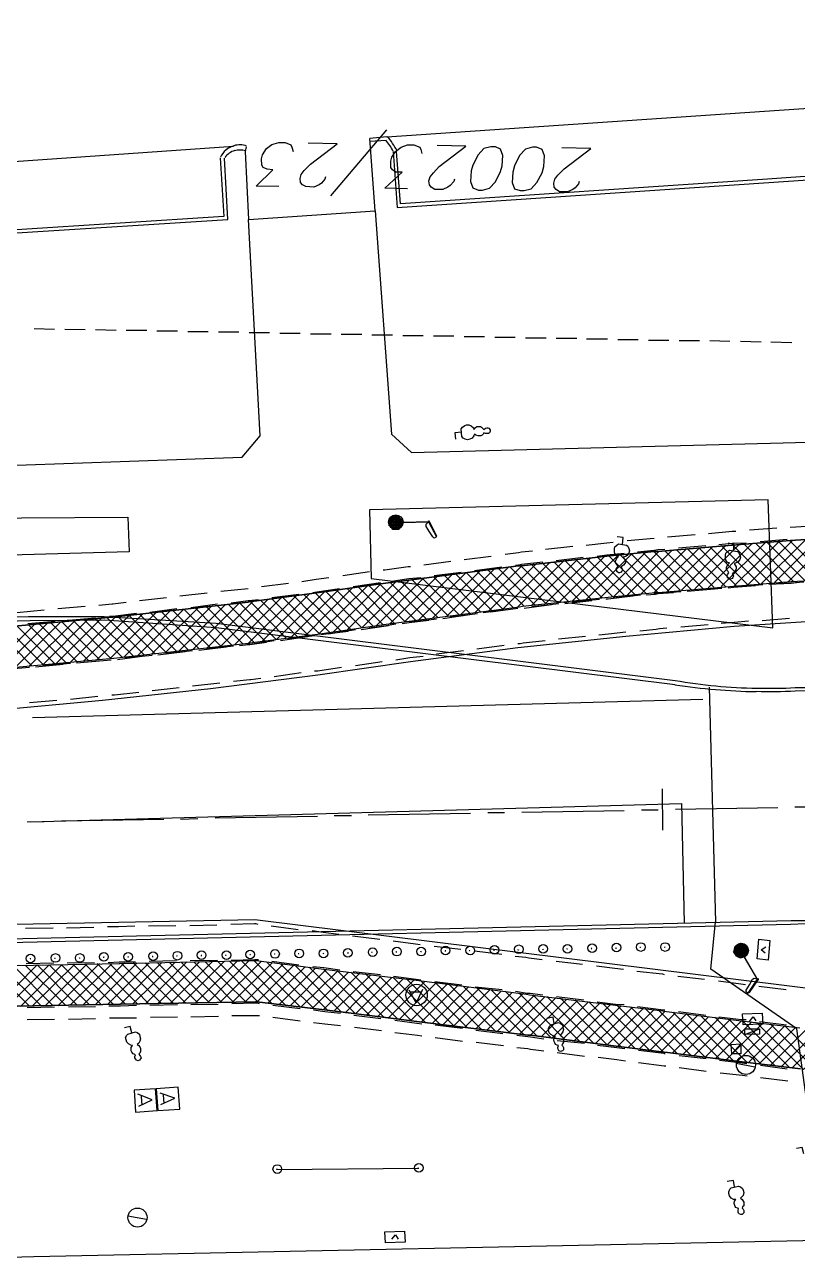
# Model space of a CAD drawing. Header units: millimetres. Extents: x -160 to 389, y -61 to 142.
# Drawn here: x -63.7 to -24.8, y 9.4 to 71.6 of the extents above; entities that cross this region are included whole.
import ezdxf

# ---------------------------------------------------------------- set-up
doc = ezdxf.new("R2010")
doc.units = ezdxf.units.MM
for name, color, linetype, true_color in [('PDF_C-ROAD', 7, 'Continuous', 0x989999), ('PDF_xref_2D-survey$(UV_map)$GR-39', 7, 'Continuous', 0xdcdcdc), ('PDF_xref_2D-survey$(UV_map)$GR-45', 7, 'Continuous', 0xdcdcdc), ('PDF_xref_2D-survey$(UV_map)$GR-46', 7, 'Continuous', 0xdcdcdc), ('PDF_xref_2D-survey$(UV_map)$GR-75', 7, 'Continuous', 0xdcdcdc), ('PDF_xref_2D-survey$(UV_map)$GR-85', 7, 'Continuous', 0xdcdcdc), ('PDF_xref_2D-survey$(UV_map)$SI-39', 7, 'Continuous', 0xdcdcdc), ('PDF_xref_2D-survey$(UV_map)$SI-75', 7, 'Continuous', 0xdcdcdc), ('PDF_xref_2D-survey$(UV_map)$SI-82', 7, 'Continuous', 0xdcdcdc)]:
    doc.layers.add(name, color=color, linetype=linetype, true_color=true_color)
for name, color, linetype in [('PDF_C-ROAD-CORR', 60, 'Continuous'), ('PDF_C-ROAD-STAN-MINR', 7, 'Continuous'), ('PDF_xref_Boundary$lines$(UV_map)$GR-10', 8, 'Continuous'), ('PDF_xref_Boundary$lines$(UV_map)$TX-11', 8, 'Continuous')]:
    doc.layers.add(name, color=color, linetype=linetype)

msp = doc.modelspace()

# ---------------------------------------------------------------- linework, layer by layer
at = {"layer": 'PDF_C-ROAD', "color": 1, "lineweight": 25, "true_color": 0xff0100}
for points in [[(33.271, 43.009), (24.317, 42.805), (-11.646, 42.107), (-17.112, 41.962), (-22.578, 41.671), (-28.015, 41.322), (-33.451, 40.828), (-38.888, 40.247), (-44.296, 39.549), (-48.947, 38.88), (-54.355, 38.182), (-59.792, 37.601), (-65.228, 37.107)], [(-100.174, 25.652), (-52.116, 26.582), (-23.188, 23.006), (1.524, 23.471), (22.049, 27.978), (24.579, 28.036), (37.429, 28.327), (50.279, 28.763), (63.13, 29.315)]]:
    msp.add_lwpolyline(points, dxfattribs=at)
at = {"layer": 'PDF_C-ROAD', "color": 7, "lineweight": 25}
for points in [[(-54.122, 31.699), (-48.976, 31.786)], [(-48.133, 31.815), (-47.261, 31.815)], [(-46.418, 31.844), (-41.272, 31.932)], [(-40.4, 31.961), (-39.557, 31.961)], [(-38.684, 31.99), (-33.539, 32.077)], [(-32.666, 32.106), (-31.823, 32.106)], [(-30.951, 32.135), (-25.805, 32.222)], [(-24.962, 32.251), (-24.09, 32.251)], [(-63.571, 31.496), (-62.728, 31.525)], [(-61.856, 31.554), (-56.71, 31.641)], [(-55.867, 31.641), (-54.994, 31.67)]]:
    msp.add_lwpolyline(points, dxfattribs=at)
at = {"layer": 'PDF_C-ROAD-CORR', "color": 5, "lineweight": 25}
for points in [[(-29.294, 46.003), (-28.102, 46.119), (-27.927, 46.119)], [(-27.23, 46.178), (-25.863, 46.294)], [(-25.195, 46.323), (-23.799, 46.41)], [(-35.457, 45.422), (-34.411, 45.538), (-34.091, 45.567)], [(-33.393, 45.654), (-32.027, 45.77)], [(-31.358, 45.829), (-29.963, 45.945)], [(-41.592, 44.695), (-40.225, 44.869)], [(-39.528, 44.956), (-38.859, 45.044), (-38.714, 45.073), (-38.161, 45.131)], [(-37.492, 45.218), (-36.126, 45.363)], [(-45.662, 44.171), (-45.575, 44.171), (-44.412, 44.346), (-44.296, 44.346)], [(-43.627, 44.433), (-42.26, 44.608)], [(-49.761, 43.59), (-49.034, 43.706), (-48.395, 43.794)], [(-47.697, 43.881), (-46.36, 44.084)], [(-55.896, 42.863), (-54.529, 43.009)], [(-53.832, 43.096), (-52.465, 43.241)], [(-51.796, 43.328), (-50.43, 43.503)], [(-62.03, 42.224), (-60.664, 42.34)], [(-59.966, 42.398), (-59.297, 42.456), (-59.268, 42.456), (-58.6, 42.543)], [(-57.931, 42.631), (-56.564, 42.776)], [(-64.094, 42.02), (-62.728, 42.165)], [(-63.571, 21.553), (-62.205, 21.582)], [(-61.507, 21.582), (-60.14, 21.611)], [(-59.443, 21.64), (-58.89, 21.64), (-58.076, 21.64)], [(-57.378, 21.669), (-56.012, 21.698)], [(-55.343, 21.698), (-53.948, 21.727)], [(-53.279, 21.756), (-52.058, 21.756), (-52, 21.756), (-51.884, 21.756)], [(-51.215, 21.669), (-49.849, 21.494)], [(-49.18, 21.407), (-48.598, 21.349), (-47.813, 21.262)], [(-47.116, 21.175), (-45.749, 21)], [(-45.081, 20.913), (-43.947, 20.768), (-43.714, 20.739)], [(-43.045, 20.651), (-41.679, 20.477)], [(-40.981, 20.419), (-39.615, 20.244)], [(-38.946, 20.157), (-38.394, 20.099), (-38.248, 20.07), (-37.58, 19.983)], [(-36.911, 19.895), (-35.545, 19.721)], [(-34.847, 19.663), (-33.916, 19.547), (-33.48, 19.488)], [(-32.812, 19.401), (-31.532, 19.227), (-31.445, 19.227)], [(-30.777, 19.14), (-29.41, 18.965)], [(-28.712, 18.878), (-27.579, 18.762), (-27.346, 18.732)], [(-26.677, 18.645), (-25.311, 18.471)]]:
    msp.add_lwpolyline(points, dxfattribs=at)
at = {"layer": 'PDF_C-ROAD-CORR', "color": 1, "lineweight": 25, "true_color": 0xff0100}
for points in [[(-23.625, 45.741), (-25.165, 45.654), (-28.102, 45.422), (-31.852, 45.102), (-32.027, 45.102), (-34.411, 44.869), (-38.714, 44.375), (-38.859, 44.375), (-44.383, 43.648), (-45.546, 43.503), (-49.005, 43.009), (-52.407, 42.572), (-52.465, 42.543), (-59.268, 41.787), (-59.297, 41.787), (-65.315, 41.235)], [(-65.315, 41.235), (-59.297, 41.787), (-59.268, 41.787), (-52.465, 42.543), (-52.407, 42.572), (-49.005, 43.009), (-45.546, 43.503), (-44.383, 43.648), (-38.859, 44.375), (-38.714, 44.375), (-34.411, 44.869), (-32.027, 45.102), (-31.852, 45.102), (-28.102, 45.422), (-25.165, 45.654), (-23.625, 45.741)], [(-65.257, 39.171), (-59.239, 39.723), (-59.21, 39.723), (-52.436, 40.479), (-52.378, 40.508), (-48.976, 40.944), (-45.517, 41.439), (-44.354, 41.584), (-38.801, 42.311), (-38.655, 42.34), (-34.353, 42.805), (-31.969, 43.038), (-31.823, 43.038), (-28.044, 43.357), (-25.136, 43.59), (-23.566, 43.677)], [(-64.996, 24.256), (-58.948, 24.373), (-58.919, 24.373), (-52.116, 24.518), (-52.058, 24.518), (-48.657, 24.082), (-45.168, 23.675), (-44.005, 23.53), (-38.452, 22.832), (-38.307, 22.803), (-33.975, 22.279), (-31.591, 21.989), (-31.416, 21.96), (-27.637, 21.494), (-24.7, 21.146)], [(-24.671, 19.081), (-27.608, 19.43), (-31.358, 19.895), (-31.532, 19.924), (-33.946, 20.215), (-38.248, 20.768), (-38.394, 20.768), (-43.976, 21.465), (-45.139, 21.611), (-48.627, 22.047), (-52.029, 22.454), (-52.087, 22.454), (-58.89, 22.338), (-58.919, 22.338), (-64.937, 22.221)], [(-64.937, 22.221), (-58.919, 22.338), (-58.89, 22.338), (-52.087, 22.454), (-52.029, 22.454), (-48.627, 22.047), (-45.139, 21.611), (-43.976, 21.465), (-38.394, 20.768), (-38.248, 20.768), (-33.946, 20.215), (-31.532, 19.924), (-31.358, 19.895), (-27.608, 19.43), (-24.671, 19.081)]]:
    msp.add_lwpolyline(points, dxfattribs=at)
at = {"layer": 'PDF_C-ROAD-CORR', "lineweight": 25}
for points in [[(-29.992, 43.212), (-27.753, 45.451)], [(-29.323, 43.27), (-27.084, 45.509)], [(-29.236, 45.334), (-27.317, 43.416), (-25.078, 45.654)], [(-28.654, 43.328), (-26.416, 45.567)], [(-26.154, 43.503), (-28.073, 45.422)], [(-27.986, 43.386), (-25.747, 45.596)], [(-25.602, 43.561), (-27.52, 45.48)], [(-25.02, 43.59), (-26.939, 45.509)], [(-26.648, 43.474), (-24.41, 45.683)], [(-24.439, 43.619), (-26.357, 45.567)], [(-25.98, 43.532), (-23.77, 45.741)], [(-23.857, 43.677), (-25.776, 45.596)], [(-25.311, 43.561), (-23.101, 45.77)], [(-23.276, 43.706), (-25.224, 45.654)], [(-37.522, 42.456), (-35.225, 44.782)], [(-36.853, 42.514), (-34.527, 44.84)], [(-36.155, 42.602), (-33.829, 44.927)], [(-35.457, 42.689), (-33.161, 44.986)], [(-32.986, 42.921), (-34.876, 44.811)], [(-34.76, 42.747), (-32.463, 45.044)], [(-32.434, 42.979), (-34.294, 44.869)], [(-34.062, 42.834), (-31.794, 45.102)], [(-31.852, 43.038), (-33.742, 44.927)], [(-33.393, 42.892), (-31.125, 45.16)], [(-31.3, 43.096), (-33.19, 44.986)], [(-32.695, 42.95), (-30.428, 45.218)], [(-30.718, 43.154), (-32.608, 45.044)], [(-30.166, 43.183), (-32.056, 45.102)], [(-32.027, 43.038), (-29.759, 45.276)], [(-29.585, 43.241), (-31.503, 45.131)], [(-31.358, 43.096), (-29.09, 45.334)], [(-29.032, 43.299), (-30.922, 45.189)], [(-30.66, 43.154), (-28.422, 45.393)], [(-28.451, 43.328), (-30.37, 45.247)], [(-27.898, 43.386), (-29.788, 45.276)], [(-26.735, 43.474), (-28.654, 45.393)], [(-42.464, 41.846), (-40.08, 44.201)], [(-41.766, 41.933), (-39.382, 44.288)], [(-41.475, 44.026), (-39.644, 42.194), (-37.289, 44.549)], [(-41.039, 42.02), (-38.684, 44.375)], [(-38.568, 42.34), (-40.4, 44.171)], [(-40.342, 42.107), (-37.987, 44.462)], [(-38.016, 42.398), (-39.847, 44.23)], [(-37.463, 42.456), (-39.295, 44.317)], [(-38.917, 42.282), (-36.591, 44.608)], [(-36.882, 42.514), (-38.743, 44.375)], [(-38.219, 42.369), (-35.893, 44.695)], [(-36.33, 42.572), (-38.19, 44.433)], [(-35.777, 42.631), (-37.638, 44.491)], [(-35.225, 42.718), (-37.085, 44.578)], [(-34.672, 42.776), (-36.533, 44.637)], [(-34.12, 42.834), (-35.981, 44.695)], [(-33.539, 42.892), (-35.428, 44.753)], [(-48.54, 43.067), (-46.738, 41.264), (-44.354, 43.648)], [(-47.465, 41.177), (-45.051, 43.561)], [(-46.011, 41.351), (-43.627, 43.764)], [(-45.313, 41.468), (-42.929, 43.852)], [(-43.482, 41.7), (-45.313, 43.532)], [(-42.929, 41.787), (-44.761, 43.59)], [(-44.586, 41.555), (-42.202, 43.939)], [(-42.377, 41.846), (-44.208, 43.677)], [(-43.889, 41.642), (-41.505, 44.026)], [(-41.853, 41.933), (-43.685, 43.735)], [(-43.162, 41.758), (-40.807, 44.113)], [(-41.301, 41.991), (-43.133, 43.823)], [(-40.749, 42.049), (-42.58, 43.881)], [(-40.196, 42.136), (-42.028, 43.968)], [(-39.121, 42.282), (-40.952, 44.113)], [(-51.738, 40.595), (-49.354, 42.979)], [(-51.011, 40.683), (-48.627, 43.067)], [(-50.721, 42.776), (-48.889, 40.973), (-46.476, 43.357)], [(-50.314, 40.77), (-47.93, 43.154)], [(-47.813, 41.119), (-49.645, 42.921)], [(-49.587, 40.857), (-47.203, 43.27)], [(-47.29, 41.177), (-49.093, 43.009)], [(-48.162, 41.061), (-45.778, 43.474)], [(-46.185, 41.351), (-48.017, 43.154)], [(-45.662, 41.41), (-47.465, 43.212)], [(-45.11, 41.497), (-46.912, 43.299)], [(-44.557, 41.555), (-46.389, 43.386)], [(-44.034, 41.642), (-45.836, 43.445)], [(-58.018, 39.869), (-55.692, 42.194), (-53.832, 40.334), (-51.477, 42.689)], [(-56.623, 40.014), (-54.297, 42.34)], [(-55.925, 40.101), (-53.599, 42.427)], [(-55.227, 40.188), (-52.901, 42.514), (-51.07, 40.683)], [(-52.727, 40.45), (-54.558, 42.311)], [(-54.529, 40.247), (-52.203, 42.602)], [(-52.174, 40.537), (-54.006, 42.369)], [(-51.622, 40.595), (-53.454, 42.427)], [(-53.134, 40.421), (-50.779, 42.776)], [(-52.436, 40.479), (-50.052, 42.863)], [(-50.546, 40.741), (-52.349, 42.572)], [(-49.994, 40.828), (-51.826, 42.631)], [(-49.442, 40.886), (-51.273, 42.718)], [(-48.366, 41.032), (-50.168, 42.863)], [(-62.786, 39.403), (-60.518, 41.671)], [(-62.117, 39.462), (-59.85, 41.729)], [(-61.42, 39.52), (-59.152, 41.787)], [(-60.751, 39.578), (-58.454, 41.875), (-56.593, 40.014)], [(-58.251, 39.84), (-60.14, 41.7)], [(-60.082, 39.636), (-57.756, 41.962)], [(-57.698, 39.898), (-59.559, 41.758)], [(-59.414, 39.694), (-57.088, 42.02)], [(-57.146, 39.956), (-59.007, 41.817)], [(-58.716, 39.781), (-56.39, 42.107)], [(-56.041, 40.072), (-57.902, 41.933)], [(-55.489, 40.159), (-57.349, 41.991)], [(-57.32, 39.927), (-54.994, 42.253)], [(-54.936, 40.218), (-56.797, 42.049)], [(-54.384, 40.276), (-56.245, 42.136)], [(-53.279, 40.392), (-55.111, 42.253)], [(-65.49, 39.171), (-63.222, 41.41)], [(-63.338, 39.345), (-65.228, 41.235)], [(-64.821, 39.229), (-62.553, 41.497)], [(-62.757, 39.403), (-64.647, 41.293)], [(-64.153, 39.287), (-61.885, 41.555)], [(-62.205, 39.462), (-64.094, 41.351)], [(-61.623, 39.491), (-63.513, 41.41)], [(-63.455, 39.345), (-61.187, 41.613)], [(-61.071, 39.549), (-62.961, 41.439)], [(-60.489, 39.607), (-62.379, 41.497)], [(-59.937, 39.665), (-61.827, 41.555)], [(-59.355, 39.694), (-61.245, 41.613)], [(-58.803, 39.781), (-60.693, 41.642)], [(-63.484, 22.25), (-65.49, 24.256)], [(-65.17, 22.192), (-63.077, 24.315), (-61.071, 22.279)], [(-62.873, 22.25), (-64.908, 24.256)], [(-64.56, 22.221), (-62.466, 24.315), (-60.46, 22.308)], [(-62.263, 22.25), (-64.298, 24.285)], [(-63.92, 22.221), (-61.827, 24.315)], [(-61.652, 22.279), (-63.687, 24.285)], [(-63.309, 22.25), (-61.187, 24.344)], [(-62.67, 22.25), (-60.577, 24.344)], [(-62.03, 22.25), (-59.937, 24.373)], [(-59.85, 22.308), (-61.856, 24.315)], [(-61.42, 22.279), (-59.297, 24.373)], [(-59.239, 22.308), (-61.274, 24.344)], [(-60.78, 22.279), (-58.687, 24.402)], [(-58.629, 22.338), (-60.664, 24.344)], [(-60.14, 22.308), (-58.047, 24.402)], [(-58.018, 22.338), (-60.053, 24.373)], [(-59.53, 22.308), (-57.437, 24.402)], [(-57.437, 22.338), (-59.443, 24.373)], [(-58.89, 22.338), (-56.797, 24.431)], [(-56.826, 22.367), (-58.832, 24.373)], [(-58.28, 22.338), (-56.157, 24.431)], [(-56.216, 22.367), (-58.251, 24.402)], [(-57.64, 22.338), (-55.547, 24.46)], [(-55.605, 22.396), (-57.64, 24.402)], [(-54.994, 22.396), (-57.03, 24.431)], [(-57.001, 22.367), (-54.907, 24.46)], [(-54.413, 22.396), (-56.419, 24.431)], [(-56.39, 22.367), (-54.268, 24.46)], [(-53.802, 22.425), (-55.809, 24.431)], [(-55.75, 22.396), (-53.657, 24.489)], [(-53.192, 22.425), (-55.198, 24.46)], [(-55.111, 22.396), (-53.018, 24.489)], [(-52.581, 22.454), (-54.617, 24.46)], [(-54.5, 22.396), (-52.407, 24.518)], [(-51.971, 22.454), (-54.006, 24.489)], [(-53.861, 22.425), (-51.796, 24.489)], [(-51.273, 22.367), (-53.395, 24.489)], [(-53.25, 22.425), (-51.244, 24.402)], [(-50.575, 22.279), (-52.785, 24.489)], [(-52.61, 22.454), (-50.692, 24.344)], [(-49.849, 22.192), (-52.174, 24.518)], [(-52, 22.454), (-50.168, 24.285)], [(-49.151, 22.105), (-51.506, 24.431)], [(-48.453, 22.018), (-50.808, 24.344)], [(-47.755, 21.931), (-50.081, 24.256)], [(-51.448, 22.396), (-49.616, 24.198)], [(-50.895, 22.308), (-49.064, 24.14)], [(-50.343, 22.25), (-48.511, 24.082)], [(-49.79, 22.192), (-47.959, 23.995)], [(-49.383, 24.198), (-47.058, 21.843), (-45.226, 23.675)], [(-49.238, 22.105), (-47.406, 23.937)], [(-46.331, 21.756), (-48.686, 24.111)], [(-48.686, 22.047), (-46.854, 23.878)], [(-48.133, 21.989), (-46.302, 23.791)], [(-45.633, 21.669), (-47.988, 24.024)], [(-47.581, 21.901), (-45.778, 23.733)], [(-44.935, 21.582), (-47.29, 23.937)], [(-44.237, 21.494), (-46.563, 23.849)], [(-43.54, 21.407), (-45.866, 23.762)], [(-42.813, 21.32), (-45.168, 23.675)], [(-46.505, 21.785), (-44.674, 23.588)], [(-45.953, 21.698), (-44.121, 23.53)], [(-45.4, 21.64), (-43.569, 23.471)], [(-44.848, 21.582), (-43.016, 23.384)], [(-44.47, 23.588), (-42.115, 21.233), (-40.283, 23.064)], [(-44.296, 21.494), (-42.464, 23.326)], [(-41.417, 21.146), (-43.772, 23.5)], [(-43.743, 21.436), (-41.912, 23.268)], [(-43.191, 21.378), (-41.388, 23.181)], [(-40.72, 21.058), (-43.045, 23.413)], [(-42.667, 21.291), (-40.836, 23.123)], [(-40.022, 20.971), (-42.348, 23.326)], [(-39.295, 20.884), (-41.65, 23.239)], [(-38.597, 20.797), (-40.952, 23.152)], [(-37.899, 20.709), (-40.254, 23.064)], [(-41.563, 21.175), (-39.731, 22.977)], [(-41.01, 21.087), (-39.179, 22.919)], [(-40.458, 21.029), (-38.626, 22.861)], [(-39.906, 20.971), (-38.074, 22.774)], [(-37.202, 20.622), (-39.528, 22.977)], [(-39.353, 20.884), (-37.522, 22.716)], [(-36.504, 20.535), (-38.83, 22.89)], [(-38.801, 20.826), (-36.969, 22.657)], [(-38.248, 20.768), (-36.446, 22.57)], [(-35.777, 20.448), (-38.132, 22.803)], [(-37.725, 20.68), (-35.893, 22.512)], [(-35.079, 20.361), (-37.434, 22.716)], [(-37.173, 20.622), (-35.341, 22.454)], [(-34.382, 20.273), (-36.737, 22.628)], [(-33.684, 20.186), (-36.01, 22.541)], [(-32.986, 20.099), (-35.312, 22.454)], [(-36.62, 20.564), (-34.789, 22.367)], [(-36.068, 20.477), (-34.236, 22.308)], [(-35.515, 20.419), (-33.684, 22.25)], [(-34.963, 20.361), (-33.131, 22.163)], [(-32.259, 20.012), (-34.614, 22.367)], [(-34.411, 20.273), (-32.579, 22.105)], [(-31.562, 19.924), (-33.916, 22.279)], [(-33.858, 20.215), (-32.056, 22.047)], [(-33.335, 20.157), (-31.503, 21.96)], [(-30.864, 19.837), (-33.219, 22.192)], [(-32.783, 20.07), (-30.951, 21.901)], [(-30.166, 19.75), (-32.492, 22.105)], [(-32.23, 20.012), (-30.399, 21.843), (-28.044, 19.488)], [(-31.794, 22.018), (-29.468, 19.663), (-27.637, 21.494)], [(-28.741, 19.576), (-31.096, 21.931)], [(-31.678, 19.954), (-29.846, 21.756)], [(-31.125, 19.866), (-29.294, 21.698)], [(-30.573, 19.808), (-28.741, 21.64)], [(-30.021, 19.75), (-28.189, 21.582)], [(-27.346, 19.401), (-29.701, 21.756)], [(-26.648, 19.314), (-28.974, 21.669)], [(-28.945, 19.605), (-27.113, 21.436)], [(-28.393, 19.547), (-26.561, 21.378)], [(-25.95, 19.227), (-28.276, 21.582)], [(-27.84, 19.459), (-26.009, 21.291)], [(-25.224, 19.14), (-27.579, 21.494)], [(-27.288, 19.401), (-25.456, 21.233), (-23.13, 18.878)], [(-26.881, 21.407), (-24.526, 19.052), (-22.636, 20.942)], [(-26.735, 19.343), (-24.904, 21.175)], [(-23.828, 18.965), (-26.183, 21.32)], [(-26.183, 19.256), (-24.351, 21.087)], [(-25.631, 19.198), (-23.799, 21.029)], [(-25.078, 19.14), (-23.247, 20.971)]]:
    msp.add_lwpolyline(points, dxfattribs=at)
at = {"layer": 'PDF_C-ROAD-CORR', "color": 8, "lineweight": 25, "true_color": 0x767676}
for points in [[(-28.771, 45.451), (-28.102, 45.509), (-27.404, 45.538)], [(-26.706, 45.596), (-25.34, 45.712)], [(-36.969, 44.637), (-35.603, 44.811)], [(-34.905, 44.869), (-34.411, 44.927), (-33.539, 45.015)], [(-32.87, 45.073), (-32.027, 45.16), (-31.852, 45.189), (-31.503, 45.218)], [(-30.806, 45.276), (-29.439, 45.393)], [(-41.068, 44.142), (-39.702, 44.317)], [(-39.004, 44.404), (-38.859, 44.433), (-38.714, 44.462), (-37.638, 44.578)], [(-47.174, 43.328), (-45.807, 43.532)], [(-45.139, 43.619), (-44.383, 43.735), (-43.772, 43.794)], [(-43.104, 43.881), (-41.737, 44.055)], [(-26.27, 43.445), (-25.136, 43.503), (-24.875, 43.532)], [(-24.497, 43.561), (-25.136, 43.503), (-25.892, 43.474)], [(-51.273, 42.776), (-49.907, 42.95)], [(-49.209, 43.038), (-49.005, 43.067), (-47.872, 43.241)], [(-32.434, 42.921), (-31.969, 42.95), (-31.823, 42.979), (-31.067, 43.038)], [(-30.689, 43.067), (-31.823, 42.979), (-31.969, 42.95), (-32.056, 42.95)], [(-30.37, 43.096), (-29.003, 43.212)], [(-28.625, 43.241), (-29.992, 43.125)], [(-28.305, 43.27), (-28.044, 43.299), (-26.939, 43.386)], [(-26.561, 43.416), (-27.927, 43.299)], [(-55.343, 42.282), (-54.006, 42.456)], [(-53.308, 42.514), (-52.465, 42.631), (-52.407, 42.631), (-51.942, 42.689)], [(-38.568, 42.253), (-37.202, 42.427)], [(-36.824, 42.456), (-38.19, 42.311)], [(-36.533, 42.485), (-35.167, 42.631)], [(-34.789, 42.689), (-36.155, 42.543)], [(-34.469, 42.718), (-34.353, 42.718), (-33.102, 42.863)], [(-32.724, 42.892), (-34.091, 42.747)], [(-61.507, 41.642), (-60.14, 41.758)], [(-59.443, 41.846), (-59.297, 41.846), (-59.268, 41.846), (-58.076, 41.991)], [(-57.408, 42.049), (-56.041, 42.224)], [(-42.987, 41.7), (-44.354, 41.526)], [(-42.667, 41.729), (-41.301, 41.933)], [(-40.923, 41.962), (-42.29, 41.787)], [(-40.632, 42.02), (-39.266, 42.194)], [(-38.888, 42.224), (-40.254, 42.049)], [(-25.224, 41.729), (-26.59, 41.613)], [(-63.542, 41.468), (-62.176, 41.584)], [(-48.802, 40.915), (-47.435, 41.09)], [(-47.058, 41.148), (-48.424, 40.944)], [(-46.767, 41.177), (-45.517, 41.351), (-45.4, 41.38)], [(-45.022, 41.439), (-45.517, 41.351), (-46.389, 41.235)], [(-44.703, 41.468), (-44.354, 41.526), (-43.365, 41.642)], [(-31.387, 41.235), (-31.765, 41.206), (-31.939, 41.177), (-32.754, 41.09)], [(-29.323, 41.41), (-30.689, 41.293)], [(-27.288, 41.584), (-28.015, 41.526), (-28.654, 41.468)], [(-52.901, 40.363), (-52.436, 40.421), (-52.378, 40.421), (-51.535, 40.537)], [(-51.157, 40.595), (-52.378, 40.421), (-52.436, 40.421), (-52.523, 40.421)], [(-50.837, 40.625), (-49.471, 40.828)], [(-49.122, 40.857), (-50.459, 40.683)], [(-37.522, 40.595), (-38.626, 40.479), (-38.772, 40.45), (-38.888, 40.45)], [(-35.486, 40.828), (-36.853, 40.683)], [(-33.451, 41.032), (-34.323, 40.944), (-34.818, 40.886)], [(-59.036, 39.665), (-57.669, 39.84)], [(-57.291, 39.869), (-58.658, 39.723)], [(-57.001, 39.898), (-55.634, 40.072)], [(-55.256, 40.101), (-56.623, 39.956)], [(-54.936, 40.13), (-53.57, 40.305)], [(-53.192, 40.334), (-54.558, 40.188)], [(-43.656, 39.811), (-44.325, 39.752), (-45.022, 39.636)], [(-41.621, 40.101), (-42.987, 39.927)], [(-39.586, 40.363), (-40.952, 40.188)], [(-63.455, 39.258), (-64.821, 39.142)], [(-63.164, 39.287), (-61.769, 39.433)], [(-61.391, 39.462), (-62.786, 39.345)], [(-61.1, 39.491), (-59.733, 39.607)], [(-59.355, 39.636), (-60.722, 39.52)], [(-47.755, 39.258), (-48.947, 39.084), (-49.122, 39.084)], [(-45.72, 39.549), (-47.058, 39.345)], [(-51.826, 38.706), (-52.32, 38.648), (-52.378, 38.648), (-53.192, 38.56)], [(-49.79, 38.996), (-51.157, 38.793)], [(-57.96, 38.008), (-59.181, 37.863), (-59.21, 37.863), (-59.326, 37.863)], [(-55.925, 38.241), (-57.291, 38.095)], [(-53.89, 38.473), (-55.256, 38.328)], [(-62.088, 37.601), (-63.455, 37.485)], [(-60.024, 37.804), (-61.391, 37.659)], [(-63.658, 26.146), (-62.263, 26.175)], [(-61.594, 26.175), (-60.228, 26.204)], [(-59.53, 26.233), (-58.977, 26.233), (-58.163, 26.262)], [(-57.466, 26.262), (-56.099, 26.292)], [(-55.401, 26.292), (-54.035, 26.321)], [(-53.337, 26.35), (-52.145, 26.379), (-52.087, 26.379), (-51.971, 26.35)], [(-51.302, 26.262), (-49.936, 26.088)], [(-49.238, 26.03), (-48.686, 25.943), (-47.901, 25.855)], [(-47.203, 25.768), (-45.836, 25.594)], [(-45.168, 25.507), (-44.034, 25.361), (-43.801, 25.332)], [(-43.104, 25.245), (-41.766, 25.1)], [(-41.068, 25.012), (-39.702, 24.838)], [(-63.629, 24.373), (-62.234, 24.402)], [(-61.565, 24.402), (-60.199, 24.431)], [(-59.501, 24.431), (-58.948, 24.46), (-58.919, 24.46), (-58.134, 24.46)], [(-57.437, 24.489), (-56.07, 24.518)], [(-55.372, 24.518), (-54.006, 24.547)], [(-53.308, 24.547), (-52.116, 24.576), (-52.058, 24.576), (-51.942, 24.576)], [(-51.273, 24.489), (-49.907, 24.315)], [(-39.033, 24.751), (-38.481, 24.692), (-38.336, 24.663), (-37.667, 24.576)], [(-36.969, 24.489), (-35.632, 24.344)], [(-34.934, 24.256), (-34.004, 24.14), (-33.568, 24.082)], [(-49.209, 24.227), (-48.657, 24.169), (-47.842, 24.053)], [(-47.174, 23.966), (-45.807, 23.82)], [(-45.139, 23.733), (-44.005, 23.588), (-43.772, 23.559)], [(-32.899, 23.995), (-31.62, 23.849), (-31.532, 23.82)], [(-30.835, 23.733), (-29.497, 23.588)], [(-43.074, 23.471), (-41.708, 23.297)], [(-41.039, 23.21), (-39.673, 23.064)], [(-28.8, 23.5), (-27.666, 23.355), (-27.433, 23.326)], [(-26.764, 23.239), (-25.398, 23.064)], [(-53.279, 22.367), (-52.087, 22.396), (-52.029, 22.396), (-51.913, 22.367)], [(-39.004, 22.977), (-38.423, 22.89), (-38.277, 22.89), (-37.638, 22.803)], [(-36.94, 22.716), (-35.574, 22.541)], [(-34.905, 22.454), (-33.975, 22.338), (-33.539, 22.308)], [(-63.571, 22.163), (-62.205, 22.192)], [(-61.507, 22.192), (-60.14, 22.221)], [(-59.472, 22.25), (-58.919, 22.25), (-58.89, 22.25), (-58.076, 22.279)], [(-57.408, 22.279), (-56.012, 22.308)], [(-55.343, 22.308), (-53.977, 22.338)], [(-51.215, 22.279), (-49.849, 22.105)], [(-49.18, 22.047), (-48.598, 21.96), (-47.813, 21.872)], [(-47.145, 21.785), (-45.778, 21.611)], [(-32.87, 22.221), (-31.562, 22.047), (-31.503, 22.047)], [(-30.806, 21.96), (-29.439, 21.785)], [(-45.081, 21.524), (-43.976, 21.378), (-43.714, 21.349)], [(-43.045, 21.291), (-41.679, 21.116)], [(-28.771, 21.698), (-27.637, 21.553), (-27.404, 21.553)], [(-26.735, 21.465), (-25.369, 21.291)], [(-41.01, 21.029), (-39.644, 20.855)], [(-38.946, 20.768), (-38.394, 20.709), (-38.248, 20.68), (-37.58, 20.593)], [(-36.911, 20.506), (-35.545, 20.361)], [(-34.876, 20.273), (-33.916, 20.157), (-33.509, 20.099)], [(-32.812, 20.012), (-31.532, 19.866), (-31.474, 19.837)], [(-30.777, 19.75), (-29.41, 19.605)], [(-28.741, 19.517), (-27.608, 19.372), (-27.375, 19.343)], [(-26.677, 19.256), (-25.34, 19.081)]]:
    msp.add_lwpolyline(points, dxfattribs=at)
at = {"layer": 'PDF_C-ROAD-STAN-MINR', "lineweight": 25}
msp.add_lwpolyline([(-31.591, 31.089), (-31.62, 33.153)], dxfattribs=at)
at = {"layer": 'PDF_xref_2D-survey$(UV_map)$GR-39', "lineweight": 25}
msp.add_lwpolyline([(-51.011, 14.023), (-43.889, 14.081)], dxfattribs=at)
at = {"layer": 'PDF_xref_2D-survey$(UV_map)$GR-45', "lineweight": 25}
for points in [[(-45.488, 65.947), (37.429, 71.587)], [(-46.069, 62.226), (-45.255, 51.004), (-44.237, 50.073), (-25.543, 50.568), (19.258, 51.76), (43.127, 52.428), (45.366, 54.987), (43.825, 70.454)], [(-99.825, 62.226), (-53.192, 65.482)], [(-52.61, 65.22), (-52.436, 61.79), (-46.069, 62.226), (-46.331, 65.86)], [(-153.116, 46.962), (-140.15, 47.311), (-100.174, 48.416), (-64.094, 49.434), (-52.756, 49.841), (-51.855, 50.916), (-52.436, 61.79)], [(-19.409, 21.32), (-22.229, 22.163), (-22.171, 15.941), (-24.148, 15.941), (-24.846, 21.087), (-29.178, 24.082), (-28.945, 26.466)], [(-99.215, 15.767), (-71.741, 9.4), (-63.251, 9.633), (-24.555, 10.447), (-18.798, 10.708), (-18.915, 12.133)]]:
    msp.add_lwpolyline(points, dxfattribs=at)
for points in [[(-46.36, 47.195), (-46.273, 43.735), (-26.067, 41.264), (-26.299, 47.689)], [(-63.862, 46.788), (-58.512, 46.817), (-58.454, 45.073), (-63.833, 44.927), (-84.329, 44.52), (-84.387, 44.956), (-85.928, 44.927), (-85.957, 44.462), (-99.505, 44.142), (-99.447, 45.712)]]:
    msp.add_lwpolyline(points, close=True, dxfattribs=at)
at = {"layer": 'PDF_xref_2D-survey$(UV_map)$GR-46', "lineweight": 25}
for points in [[(-45.168, 65.22), (-44.964, 62.4), (-26.27, 63.65), (-14.408, 64.465), (-14.263, 61.732), (12.542, 63.534), (37.516, 65.279), (37.109, 70.802)], [(36.935, 70.832), (37.313, 65.453), (12.542, 63.709), (-14.06, 61.935), (-14.263, 64.668), (-26.328, 63.825), (-44.79, 62.575), (-44.993, 65.22)], [(-45.488, 65.947), (-46.331, 65.86)], [(-52.552, 65.453), (-52.61, 65.22)], [(-45.517, 65.773), (-46.331, 65.715)], [(-99.244, 61.761), (-99.069, 58.679), (-64.094, 61.121), (-53.483, 61.79), (-53.657, 64.872)], [(-30.98, 38.589), (-54.064, 41.468), (-59.704, 41.817), (-63.513, 41.817), (-100.523, 40.828), (-110.233, 40.566), (-139.626, 39.752), (-153.116, 39.403)], [(-30.98, 38.386), (-54.064, 41.264), (-59.704, 41.642), (-63.426, 41.613), (-110.233, 40.363), (-139.51, 39.578), (-153.116, 39.229)], [(-20.834, 26.292), (-24.38, 26.524), (-25.136, 26.524), (-63.804, 25.623), (-100.145, 24.692), (-138.667, 23.704), (-145.063, 23.588)], [(-145.005, 23.355), (-138.609, 23.471), (-100.261, 24.518), (-63.804, 25.448), (-25.165, 26.35), (-24.41, 26.379), (-20.863, 26.117)]]:
    msp.add_lwpolyline(points, dxfattribs=at)
for points in [[(-52.538, 65.488, 0.152871), (-53.172, 65.505, 0.221614), (-53.85, 64.919)], [(-53.861, 64.901), (-53.686, 61.935), (-64.123, 61.266), (-98.895, 58.882), (-99.098, 61.848, 0.27857), (-99.825, 62.226), (-101.134, 62.11), (-101.104, 61.993), (-99.854, 62.081)], [(35.51, 40.072), (35.452, 40.45), (34.696, 40.45), (34.696, 39.956), (32.341, 39.694), (13.415, 39.171), (-18.915, 38.211), (-20.601, 38.938), (-21.299, 38.909), (-21.328, 38.124), (-23.072, 38.124), (-24.933, 38.066, -0.015532), (-26.896, 38.047)], [(-30.981, 38.609, 0.037576), (-26.86, 38.22, 0.017235), (-24.93, 38.249, 0.00791), (-23.035, 38.273, 0.006664), (-21.443, 38.344)]]:
    msp.add_lwpolyline(points, format="xyb", dxfattribs=at)
for centre, radius, start, end in [((-47.998, 63.67), 3.416, 27.53992, 42.0418), ((-48.289, 63.583), 3.533, 27.72667, 38.56466), ((-52.911, 64.397), 0.887, 104.46614, 144.23118), ((-52.882, 64.368), 0.916, 71.81483, 106.97103), ((-26.279, 69.282), 31.241, 261.33447, 268.85459)]:
    msp.add_arc(centre, radius, start, end, dxfattribs=at)
at = {"layer": 'PDF_xref_2D-survey$(UV_map)$GR-75', "lineweight": 25}
msp.add_lwpolyline([(-27.462, 20.797), (-26.735, 21.087), (-26.735, 20.826), (-27.462, 20.797), (-27.462, 21.087), (-26.735, 21.087)], dxfattribs=at)
at = {"layer": 'PDF_xref_2D-survey$(UV_map)$GR-85', "lineweight": 25}
for points in [[(-29.265, 38.27), (-28.945, 26.466)], [(-29.585, 37.659), (-63.309, 36.729)], [(-63.426, 31.496), (-30.66, 32.426), (-30.515, 26.408)]]:
    msp.add_lwpolyline(points, dxfattribs=at)
at = {"layer": 'PDF_xref_2D-survey$(UV_map)$SI-39', "lineweight": 25}
for points in [[(-50.982, 14.023), (-51.011, 14.023), (-51.011, 14.052)], [(-43.889, 14.052), (-43.889, 14.081), (-43.918, 14.081)]]:
    msp.add_lwpolyline(points, dxfattribs=at)
for centre in [(-43.869, 14.098), (-50.992, 14.04)]:
    msp.add_circle(centre, 0.218, dxfattribs=at)
at = {"layer": 'PDF_xref_2D-survey$(UV_map)$SI-75', "lineweight": 25}
for points in [[(-44.732, 46.672), (-44.732, 46.701), (-45.371, 46.701), (-45.342, 46.701), (-45.342, 46.759), (-45.284, 46.759), (-45.284, 46.817), (-45.226, 46.817)], [(-44.732, 46.439), (-44.703, 46.381), (-44.761, 46.381), (-45.313, 46.381), (-45.371, 46.381), (-45.371, 46.701)], [(-45.371, 46.643), (-44.732, 46.672), (-44.732, 46.497), (-44.732, 46.439), (-45.371, 46.41)], [(-45.342, 46.701), (-45.313, 46.323), (-44.761, 46.323), (-44.79, 46.759)], [(-44.848, 46.759), (-44.848, 46.817), (-45.226, 46.817), (-45.226, 46.875), (-44.906, 46.875), (-44.877, 46.265), (-44.877, 46.207), (-45.197, 46.207), (-45.226, 46.875)], [(-45.168, 46.875), (-45.139, 46.207)], [(-45.11, 46.207), (-45.11, 46.875)], [(-45.051, 46.875), (-45.051, 46.207)], [(-44.993, 46.207), (-44.993, 46.875)], [(-44.964, 46.875), (-44.935, 46.207)], [(-42.987, 45.829), (-43.104, 45.77), (-43.162, 45.829), (-43.336, 46.09), (-43.511, 46.352), (-43.511, 46.468), (-43.452, 46.526), (-43.394, 46.585), (-43.336, 46.643)], [(-45.371, 46.585), (-44.732, 46.614)], [(-44.732, 46.555), (-45.371, 46.526)], [(-45.371, 46.468), (-44.732, 46.497)], [(-43.336, 46.585), (-42.987, 45.887)], [(-48.657, 24.867), (-48.686, 24.896), (-48.686, 24.867)], [(-47.435, 24.925), (-47.465, 24.867)], [(-47.435, 24.896), (-47.465, 24.896)], [(-46.214, 24.925), (-46.243, 24.925), (-46.214, 24.954)], [(-44.993, 24.925), (-44.993, 24.954), (-45.022, 24.954)], [(-43.743, 24.954), (-43.772, 24.954), (-43.772, 24.983)], [(-42.522, 25.012), (-42.551, 25.012), (-42.551, 24.983)], [(-41.301, 25.012), (-41.33, 25.012), (-41.301, 25.041)], [(-40.08, 25.012), (-40.08, 25.041), (-40.109, 25.041)], [(-38.859, 25.07), (-38.859, 25.041), (-38.888, 25.07)], [(-37.609, 25.07), (-37.638, 25.1), (-37.638, 25.07)], [(-36.388, 25.1), (-36.417, 25.1), (-36.417, 25.129)], [(-35.196, 25.1), (-35.167, 25.129), (-35.196, 25.129)], [(-33.946, 25.158), (-33.946, 25.129), (-33.975, 25.158)], [(-32.724, 25.158), (-32.724, 25.187), (-32.754, 25.187)], [(-31.474, 25.187), (-31.503, 25.187), (-31.503, 25.216)], [(-27.375, 24.954), (-27.317, 24.983), (-27.52, 25.303), (-27.491, 25.332), (-27.317, 25.041), (-27.84, 24.751), (-27.869, 24.722), (-28.044, 24.983), (-27.491, 25.332)], [(-27.666, 25.332), (-28.015, 25.158), (-27.724, 24.663), (-27.346, 24.896)], [(-27.462, 25.274), (-28.015, 24.954)], [(-27.608, 24.692), (-27.666, 24.663), (-27.695, 24.692), (-27.956, 25.187), (-27.986, 25.216), (-27.695, 25.39)], [(-27.986, 24.896), (-27.433, 25.245)], [(-27.404, 25.187), (-27.956, 24.867)], [(-27.753, 25.361), (-27.404, 24.78), (-27.549, 24.722), (-27.608, 24.692), (-27.927, 25.245)], [(-27.927, 24.809), (-27.375, 25.129)], [(-27.898, 25.274), (-27.549, 24.722)], [(-27.346, 25.1), (-27.898, 24.751)], [(-27.52, 24.751), (-27.84, 25.303)], [(-27.811, 25.332), (-27.462, 24.78)], [(-27.404, 24.78), (-27.375, 24.809), (-27.695, 25.39), (-27.666, 25.332), (-27.637, 25.361), (-27.608, 25.332), (-27.549, 25.361), (-27.52, 25.303)], [(-26.445, 24.896), (-26.648, 25.07), (-26.416, 25.216)], [(-63.397, 24.605), (-63.426, 24.605), (-63.397, 24.634)], [(-62.176, 24.605), (-62.176, 24.634), (-62.205, 24.634)], [(-60.925, 24.634), (-60.954, 24.663), (-60.954, 24.634)], [(-59.704, 24.692), (-59.733, 24.692), (-59.733, 24.663)], [(-58.483, 24.692), (-58.512, 24.692), (-58.483, 24.722)], [(-57.262, 24.692), (-57.262, 24.722), (-57.291, 24.722)], [(-56.041, 24.78), (-56.041, 24.751), (-56.07, 24.751)], [(-54.791, 24.78), (-54.82, 24.78), (-54.82, 24.751)], [(-53.57, 24.78), (-53.599, 24.78), (-53.57, 24.809)], [(-52.349, 24.809), (-52.378, 24.809), (-52.349, 24.838)], [(-51.128, 24.867), (-51.128, 24.838), (-51.157, 24.838)], [(-49.907, 24.838), (-49.907, 24.867), (-49.936, 24.867)], [(-27.317, 22.89), (-27.404, 22.948), (-27.404, 23.035), (-27.23, 23.297), (-27.084, 23.588), (-26.997, 23.646), (-26.91, 23.617), (-26.852, 23.588), (-26.764, 23.588)], [(-43.685, 23.064), (-44.005, 22.396), (-44.354, 23.035)], [(-26.823, 23.559), (-27.259, 22.919)], [(-44.296, 22.948), (-44.237, 22.948), (-43.743, 22.948)], [(-27.23, 21.465), (-27.055, 21.698), (-26.91, 21.494)], [(-28.131, 19.837), (-27.666, 20.332)], [(-26.968, 19.169), (-27.898, 19.343)], [(-57.96, 17.192), (-57.291, 17.511), (-58.018, 17.802)], [(-57.844, 17.744), (-57.844, 17.686), (-57.815, 17.25)], [(-56.855, 17.279), (-56.157, 17.599), (-56.884, 17.86)], [(-56.739, 17.802), (-56.739, 17.773), (-56.71, 17.337)], [(-57.582, 11.493), (-58.512, 11.668)], [(-45.226, 10.505), (-45.051, 10.737), (-44.906, 10.505)]]:
    msp.add_lwpolyline(points, dxfattribs=at)
for points in [[(-44.819, 46.265), (-44.848, 46.759), (-44.79, 46.759), (-45.284, 46.759), (-45.255, 46.265)], [(-44.674, 46.555), (-43.394, 46.585), (-42.987, 45.829), (-42.987, 45.887), (-43.394, 46.643), (-43.336, 46.585)], [(-26.299, 24.547), (-26.852, 24.605), (-26.764, 25.594), (-26.212, 25.536)], [(-27.811, 24.692), (-27.375, 24.954), (-27.346, 24.896), (-27.608, 25.332), (-28.015, 25.07)], [(-27.491, 24.692), (-26.852, 23.588), (-27.317, 22.89), (-27.259, 22.919), (-26.794, 23.617), (-26.823, 23.559)], [(-27.549, 21.291), (-27.579, 21.843), (-26.59, 21.872), (-26.561, 21.32)], [(-27.666, 19.837), (-28.131, 19.837), (-28.16, 20.302), (-27.666, 20.332)], [(-58.193, 18.006), (-58.134, 16.901), (-57.03, 16.988), (-57.117, 18.064)], [(-57.088, 18.064), (-57.001, 16.988), (-55.896, 17.046), (-55.983, 18.151)], [(-45.546, 10.33), (-45.575, 10.883), (-44.586, 10.912), (-44.557, 10.359)]]:
    msp.add_lwpolyline(points, close=True, dxfattribs=at)
for centre, radius in [((-45.032, 46.574), 0.363), ((-59.715, 24.711), 0.218), ((-58.494, 24.711), 0.218), ((-57.243, 24.74), 0.218), ((-56.022, 24.769), 0.218), ((-54.801, 24.798), 0.218), ((-53.551, 24.798), 0.218), ((-52.359, 24.827), 0.218), ((-51.109, 24.856), 0.218), ((-49.888, 24.885), 0.218), ((-48.667, 24.885), 0.218), ((-47.445, 24.914), 0.218), ((-46.195, 24.943), 0.218), ((-44.974, 24.972), 0.218), ((-43.753, 24.972), 0.218), ((-42.532, 25.03), 0.218), ((-41.282, 25.03), 0.218), ((-40.061, 25.059), 0.218), ((-38.839, 25.088), 0.218), ((-37.618, 25.118), 0.218), ((-36.397, 25.118), 0.218), ((-35.147, 25.147), 0.218), ((-33.926, 25.176), 0.218), ((-32.705, 25.205), 0.218), ((-31.484, 25.205), 0.218), ((-27.646, 25.03), 0.363), ((-63.407, 24.623), 0.218), ((-62.157, 24.652), 0.218), ((-60.936, 24.652), 0.218), ((-43.986, 22.792), 0.538), ((-27.413, 19.274), 0.48), ((-58.028, 11.598), 0.48)]:
    msp.add_circle(centre, radius, dxfattribs=at)
at = {"layer": 'PDF_xref_2D-survey$(UV_map)$SI-82', "lineweight": 25}
for points in [[(-41.708, 51.091), (-42.057, 51.062), (-42.028, 50.742)], [(-33.626, 45.451), (-33.597, 45.8), (-33.887, 45.829)], [(-28.044, 45.131), (-28.015, 45.451), (-28.305, 45.509)], [(-58.309, 20.884), (-58.396, 21.204), (-58.687, 21.146)], [(-37.056, 21.349), (-37.115, 21.669), (-37.434, 21.611)], [(-24.497, 14.808), (-24.584, 15.127), (-24.875, 15.069)], [(-27.986, 13.15), (-28.044, 13.47), (-28.364, 13.412)]]:
    msp.add_lwpolyline(points, dxfattribs=at)
for points in [[(-41.737, 51.265), (-41.679, 51.353), (-41.563, 51.44), (-41.475, 51.469), (-41.359, 51.469), (-41.243, 51.411), (-41.127, 51.323), (-41.098, 51.236), (-41.039, 51.323), (-40.952, 51.382), (-40.865, 51.382), (-40.778, 51.382), (-40.72, 51.353), (-40.661, 51.294), (-40.603, 51.236), (-40.516, 51.294), (-40.458, 51.323), (-40.4, 51.323), (-40.342, 51.294), (-40.283, 51.207), (-40.283, 51.149), (-40.313, 51.062), (-40.371, 51.033), (-40.429, 51.033), (-40.516, 51.033), (-40.603, 51.062), (-40.632, 51.004), (-40.691, 50.946), (-40.749, 50.916), (-40.836, 50.916), (-40.894, 50.916), (-41.01, 50.946), (-41.068, 51.004), (-41.098, 50.916), (-41.185, 50.8), (-41.301, 50.742), (-41.417, 50.713), (-41.534, 50.742), (-41.65, 50.8), (-41.708, 50.887)], [(-33.422, 45.422), (-33.364, 45.363), (-33.306, 45.247), (-33.277, 45.131), (-33.306, 45.015), (-33.393, 44.898), (-33.48, 44.84), (-33.597, 44.811), (-33.539, 44.724), (-33.48, 44.637), (-33.48, 44.549), (-33.509, 44.491), (-33.568, 44.404), (-33.626, 44.375), (-33.684, 44.317), (-33.655, 44.259), (-33.626, 44.171), (-33.655, 44.113), (-33.684, 44.055), (-33.771, 44.026), (-33.829, 44.026), (-33.916, 44.084), (-33.916, 44.142), (-33.946, 44.201), (-33.916, 44.288), (-33.858, 44.346), (-33.887, 44.404), (-33.946, 44.462), (-33.975, 44.549), (-33.975, 44.608), (-33.946, 44.695), (-33.887, 44.782), (-33.829, 44.84), (-33.916, 44.898), (-34.004, 44.986), (-34.033, 45.102), (-34.033, 45.247), (-34.004, 45.334), (-33.916, 45.422), (-33.829, 45.48)], [(-27.84, 45.102), (-27.782, 45.044), (-27.724, 44.927), (-27.695, 44.811), (-27.724, 44.695), (-27.811, 44.578), (-27.898, 44.52), (-28.015, 44.491), (-27.956, 44.404), (-27.898, 44.317), (-27.898, 44.23), (-27.927, 44.171), (-27.986, 44.084), (-28.044, 44.026), (-28.102, 43.997), (-28.073, 43.91), (-28.044, 43.852), (-28.073, 43.794), (-28.102, 43.735), (-28.189, 43.706), (-28.247, 43.706), (-28.334, 43.764), (-28.334, 43.823), (-28.364, 43.881), (-28.334, 43.939), (-28.276, 44.026), (-28.305, 44.084), (-28.364, 44.142), (-28.393, 44.23), (-28.393, 44.288), (-28.364, 44.375), (-28.305, 44.462), (-28.247, 44.52), (-28.334, 44.549), (-28.422, 44.666), (-28.451, 44.782), (-28.451, 44.898), (-28.422, 45.015), (-28.334, 45.102), (-28.247, 45.16)], [(-36.853, 21.407), (-36.766, 21.378), (-36.649, 21.291), (-36.62, 21.175), (-36.591, 21.058), (-36.62, 20.942), (-36.707, 20.826), (-36.766, 20.768), (-36.678, 20.709), (-36.62, 20.651), (-36.591, 20.564), (-36.591, 20.477), (-36.591, 20.419), (-36.649, 20.332), (-36.678, 20.273), (-36.62, 20.215), (-36.591, 20.157), (-36.591, 20.099), (-36.591, 20.041), (-36.649, 19.983), (-36.737, 19.954), (-36.824, 19.983), (-36.853, 20.041), (-36.882, 20.099), (-36.882, 20.157), (-36.853, 20.244), (-36.911, 20.273), (-36.998, 20.302), (-37.027, 20.39), (-37.056, 20.448), (-37.085, 20.535), (-37.056, 20.622), (-36.998, 20.709), (-37.115, 20.739), (-37.231, 20.797), (-37.318, 20.884), (-37.347, 21), (-37.347, 21.116), (-37.289, 21.233), (-37.231, 21.291)], [(-58.134, 20.942), (-58.047, 20.913), (-57.931, 20.826), (-57.902, 20.709), (-57.873, 20.593), (-57.902, 20.477), (-57.96, 20.361), (-58.047, 20.302), (-57.96, 20.244), (-57.902, 20.186), (-57.873, 20.099), (-57.873, 20.041), (-57.873, 19.954), (-57.902, 19.866), (-57.96, 19.808), (-57.902, 19.75), (-57.873, 19.692), (-57.844, 19.634), (-57.873, 19.576), (-57.931, 19.517), (-57.989, 19.488), (-58.076, 19.517), (-58.134, 19.576), (-58.163, 19.634), (-58.163, 19.692), (-58.134, 19.779), (-58.193, 19.808), (-58.251, 19.837), (-58.309, 19.924), (-58.338, 19.983), (-58.338, 20.07), (-58.338, 20.157), (-58.28, 20.244), (-58.367, 20.273), (-58.483, 20.332), (-58.57, 20.419), (-58.6, 20.535), (-58.629, 20.651), (-58.57, 20.768), (-58.512, 20.826)], [(-27.782, 13.18), (-27.695, 13.15), (-27.579, 13.063), (-27.549, 12.976), (-27.52, 12.86), (-27.549, 12.714), (-27.637, 12.627), (-27.695, 12.569), (-27.608, 12.511), (-27.549, 12.424), (-27.52, 12.365), (-27.52, 12.278), (-27.52, 12.191), (-27.579, 12.133), (-27.608, 12.075), (-27.549, 12.017), (-27.52, 11.958), (-27.52, 11.9), (-27.52, 11.842), (-27.608, 11.755), (-27.666, 11.755), (-27.753, 11.784), (-27.782, 11.813), (-27.811, 11.871), (-27.811, 11.958), (-27.782, 12.046), (-27.84, 12.075), (-27.927, 12.104), (-27.956, 12.162), (-27.986, 12.249), (-28.015, 12.307), (-27.986, 12.424), (-27.927, 12.511), (-28.044, 12.511), (-28.16, 12.569), (-28.247, 12.685), (-28.276, 12.802), (-28.276, 12.889), (-28.218, 13.034), (-28.16, 13.092)]]:
    msp.add_lwpolyline(points, close=True, dxfattribs=at)
at = {"layer": 'PDF_xref_Boundary$lines$(UV_map)$GR-10', "lineweight": 25}
for points in [[(-62.205, 56.266), (-63.222, 56.295)], [(-60.664, 56.237), (-61.681, 56.266)], [(-59.094, 56.208), (-60.14, 56.237)], [(-57.553, 56.208), (-58.6, 56.208)], [(-56.012, 56.179), (-57.059, 56.179)], [(-54.471, 56.15), (-55.489, 56.15)], [(-52.93, 56.121), (-53.948, 56.121)], [(-51.389, 56.091), (-52.407, 56.091)], [(-49.849, 56.062), (-50.866, 56.062)], [(-48.279, 56.033), (-49.325, 56.033)], [(-46.738, 56.004), (-47.784, 56.004)], [(-45.197, 55.975), (-46.243, 55.975)], [(-43.656, 55.946), (-44.674, 55.946)], [(-42.115, 55.917), (-43.133, 55.917)], [(-40.574, 55.888), (-41.592, 55.888)], [(-39.033, 55.859), (-40.051, 55.859)], [(-37.463, 55.83), (-38.51, 55.83)], [(-35.923, 55.801), (-36.969, 55.801)], [(-34.382, 55.772), (-35.428, 55.772)], [(-32.841, 55.743), (-33.858, 55.743)], [(-31.3, 55.713), (-32.317, 55.713)], [(-29.759, 55.684), (-30.777, 55.684)], [(-28.218, 55.655), (-29.236, 55.684)], [(-26.648, 55.626), (-27.695, 55.655)], [(-25.107, 55.597), (-26.154, 55.626)]]:
    msp.add_lwpolyline(points, dxfattribs=at)
at = {"layer": 'PDF_xref_Boundary$lines$(UV_map)$TX-11', "lineweight": 25}
for points in [[(-48.308, 62.982), (-45.488, 66.296)], [(-50.924, 63.447), (-52.058, 63.476), (-51.215, 64.29), (-51.506, 64.319), (-51.709, 64.406), (-51.767, 64.523), (-51.796, 64.842), (-51.738, 65.046), (-51.535, 65.366), (-51.273, 65.569), (-50.924, 65.657), (-50.604, 65.657), (-50.314, 65.54), (-50.256, 65.424), (-50.197, 65.22)], [(-48.569, 63.941), (-48.598, 63.825), (-48.773, 63.621), (-48.889, 63.534), (-49.151, 63.418), (-49.558, 63.447), (-49.732, 63.534), (-49.819, 63.65), (-49.849, 63.854), (-49.79, 64.057), (-49.645, 64.261), (-49.325, 64.581), (-47.988, 65.598), (-49.442, 65.627)], [(-44.441, 63.331), (-45.575, 63.36), (-44.703, 64.174), (-45.022, 64.174), (-45.197, 64.29), (-45.284, 64.406), (-45.284, 64.726), (-45.226, 64.93), (-45.051, 65.22), (-44.761, 65.424), (-44.441, 65.54), (-44.121, 65.54), (-43.83, 65.424), (-43.772, 65.308), (-43.714, 65.104)], [(-42.086, 63.825), (-42.115, 63.709), (-42.29, 63.505), (-42.406, 63.418), (-42.667, 63.302), (-43.074, 63.302), (-43.249, 63.418), (-43.336, 63.534), (-43.365, 63.738), (-43.307, 63.941), (-43.133, 64.145), (-42.842, 64.465), (-41.505, 65.482), (-42.958, 65.511)], [(-35.806, 63.709), (-35.835, 63.592), (-36.01, 63.389), (-36.126, 63.302), (-36.388, 63.185), (-36.795, 63.185), (-36.969, 63.302), (-37.056, 63.418), (-37.085, 63.621), (-37.027, 63.825), (-36.882, 64.028), (-36.562, 64.348), (-35.225, 65.366), (-36.678, 65.395)]]:
    msp.add_lwpolyline(points, dxfattribs=at)
for points in [[(-40.661, 63.273), (-40.313, 63.36), (-40.022, 63.68), (-39.76, 64.203), (-39.673, 64.494), (-39.644, 65.017), (-39.76, 65.337), (-40.022, 65.453), (-40.254, 65.453), (-40.603, 65.366), (-40.894, 65.046), (-41.156, 64.523), (-41.243, 64.232), (-41.272, 63.709), (-41.156, 63.389), (-40.865, 63.273)], [(-38.568, 63.243), (-38.219, 63.331), (-37.929, 63.65), (-37.667, 64.145), (-37.58, 64.465), (-37.551, 64.988), (-37.667, 65.308), (-37.958, 65.424), (-38.161, 65.424), (-38.51, 65.337), (-38.801, 65.017), (-39.062, 64.494), (-39.15, 64.174), (-39.179, 63.65), (-39.062, 63.331), (-38.772, 63.243)]]:
    msp.add_lwpolyline(points, close=True, dxfattribs=at)

doc.saveas('drawing.dxf')
